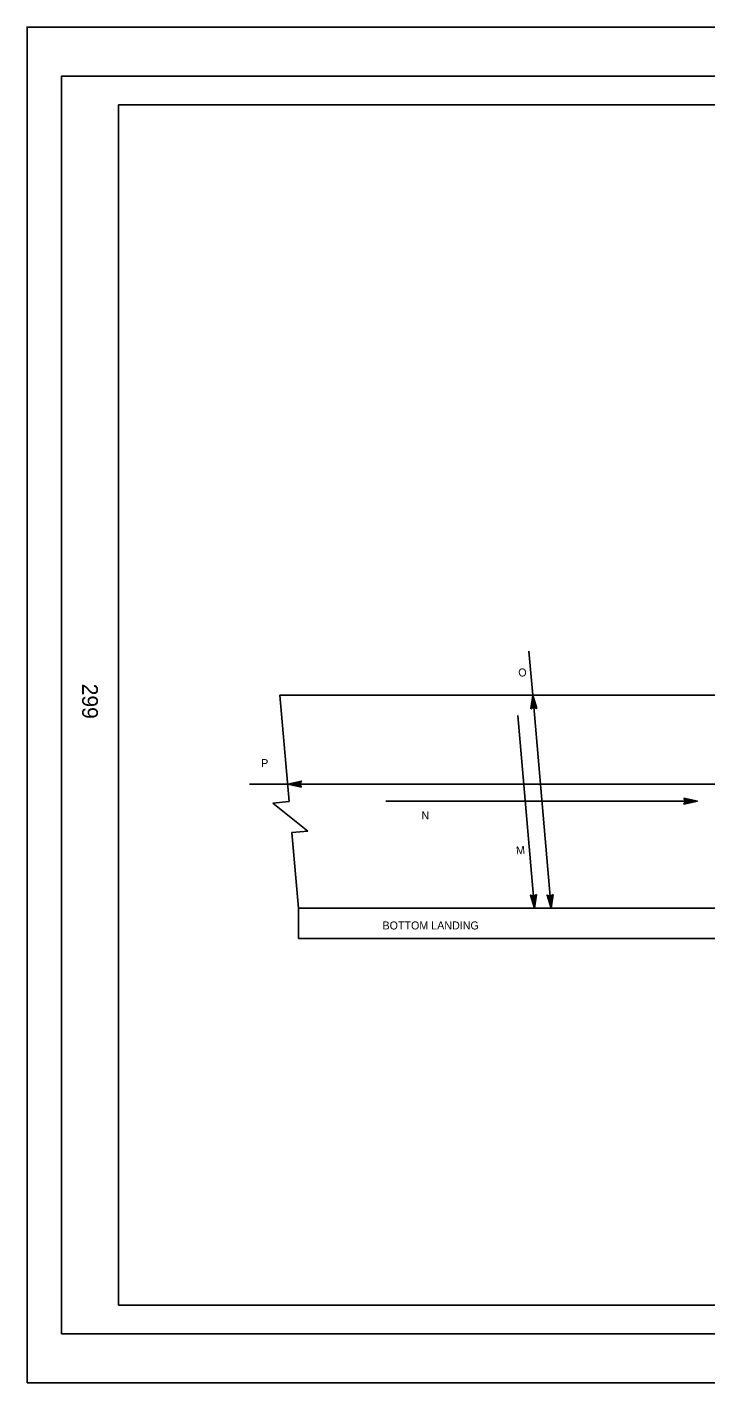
# Model space of a CAD drawing. Extents: x -893 to 867, y -474 to 712.
# Drawn here: x -893 to -300, y -474 to 712 of the extents above; entities that cross this region are included whole.
import ezdxf

# ---------------------------------------------------------------- set-up
doc = ezdxf.new("R2010")
doc.units = 0
doc.layers.add('10 Sheet Format', color=7, linetype='Continuous')
doc.layers.add('60 Nongeo Data', color=7, linetype='Continuous')

msp = doc.modelspace()

# ---------------------------------------------------------------- linework, layer by layer
at = {"layer": '10 Sheet Format'}
for p, q in [((-863.5, 669), (836.5, 669)), ((-863.5, 669), (-863.5, -431)), ((-813.4, 644), (811.5, 644)), ((-813.4, 644), (-813.4, -406)), ((-813.4, -406), (811.5, -406)), ((-863.5, -431), (836.5, -431))]:
    msp.add_line(p, q, dxfattribs=at)
for points in [[(-893.5, -474), (866.5, -474), (866.5, 712), (-893.5, 712)], [(-863.5, -431), (836.5, -431), (836.5, 669), (-863.5, 669)]]:
    msp.add_lwpolyline(points, close=True, dxfattribs=at)
at = {"layer": '60 Nongeo Data'}
for p, q in [((-451.1, 127.5), (-454.5, 166.1)), ((-672.3, 127.5), (-230, 127.5)), ((-672.3, 127.5), (-664.1, 34.4)), ((-434.8, -58.8), (-451.1, 127.5)), ((-449.4, -58.8), (-464.1, 109.9)), ((-665.5, 49.8), (-698.8, 49.8)), ((-222.9, 49.8), (-665.5, 49.8)), ((-664.1, 34.4), (-678.4, 33.2)), ((-678.4, 33.2), (-647.7, 8.6)), ((-307, 34.9), (-579.5, 34.9)), ((-647.7, 8.6), (-661.8, 7.4)), ((-661.8, 7.4), (-656, -58.7)), ((-213.7, -58.8), (-656, -58.8)), ((-656, -58.8), (-656, -85.4)), ((-656, -85.4), (668.3, -85.4))]:
    msp.add_line(p, q, dxfattribs=at)
for points in [[(-452.7, 115.5), (-451.1, 127.5), (-447.5, 116), (-448.2, 116.3), (-450.9, 124.8), (-452.1, 116), (-451.4, 116.5), (-450.7, 122.1), (-449, 116.7), (-449.7, 117), (-450.4, 119.4), (-450.8, 116.9), (-450.3, 117.3), (-447.5, 116), (-450.3, 117.3)], [(-653.5, 47.1), (-665.3, 49.7), (-653.5, 52.4), (-654, 51.7), (-662.6, 49.8), (-654, 47.8), (-654.4, 48.5), (-659.9, 49.7), (-654.4, 51), (-654.8, 50.3), (-657.2, 49.7), (-654.8, 49.2), (-655.1, 49.7), (-653.5, 52.4), (-655.1, 49.7)], [(-318.8, 37.5), (-307, 34.9), (-318.8, 32.3), (-318.4, 33), (-309.8, 34.9), (-318.4, 36.8), (-318, 36.1), (-312.5, 34.9), (-318, 33.7), (-317.6, 34.4), (-315.2, 34.9), (-317.6, 35.4), (-317.3, 34.9), (-318.8, 32.3), (-317.3, 34.9)], [(-447.8, -46.8), (-449.4, -58.8), (-453, -47.3), (-452.3, -47.6), (-449.6, -56.1), (-448.4, -47.3), (-449.1, -47.8), (-449.9, -53.4), (-451.6, -48), (-450.8, -48.3), (-450.1, -50.7), (-449.8, -48.2), (-450.3, -48.6), (-453, -47.3), (-450.3, -48.6)], [(-433.2, -46.8), (-434.8, -58.8), (-438.5, -47.3), (-437.7, -47.6), (-435.1, -56.1), (-433.9, -47.3), (-434.6, -47.8), (-435.3, -53.4), (-437, -48), (-436.3, -48.3), (-435.5, -50.7), (-435.2, -48.2), (-435.7, -48.6), (-438.5, -47.3), (-435.7, -48.6)]]:
    msp.add_lwpolyline(points, close=True, dxfattribs=at)

# ---------------------------------------------------------------- texts
at = {"layer": '10 Sheet Format'}
msp.add_text('299', height=13.78, rotation=270, dxfattribs=at).set_placement((-845.3, 137.6))
at = {"layer": '60 Nongeo Data'}
for s, rotation, p in [('O', 5, (-463.4, 143.6)), ('M', 5, (-465.3, -11.9)), ('BOTTOM LANDING', 360, (-582.5, -77.4))]:
    msp.add_text(s, height=7, rotation=rotation, dxfattribs=at).set_placement(p)
for s, p in [('P', (-688.7, 64.6)), ('N', (-548.4, 18.8))]:
    msp.add_text(s, height=7, dxfattribs=at).set_placement(p)

doc.saveas('drawing.dxf')
